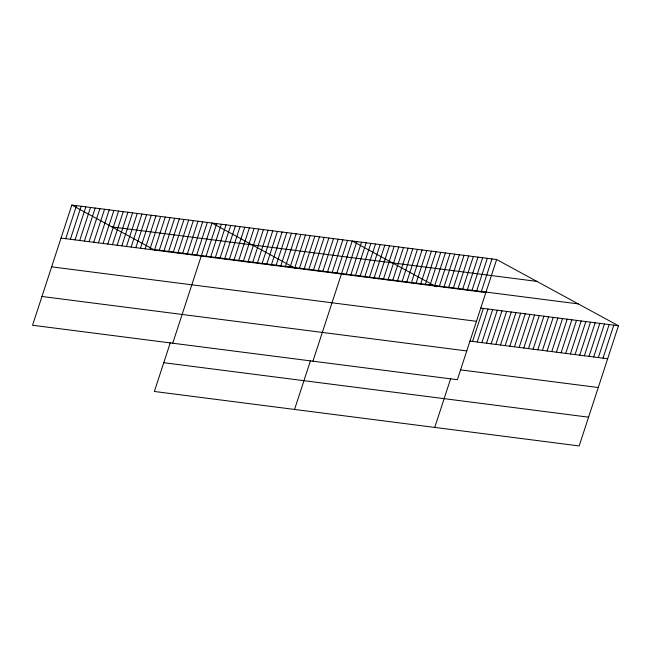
<?xml version="1.0" encoding="UTF-8"?>
<svg xmlns="http://www.w3.org/2000/svg" width="651" height="651" viewBox="0 0 651 651"><rect width="100%" height="100%" fill="white"/><g stroke="black" fill="none" stroke-linecap="round" stroke-linejoin="round"><path stroke-width="0.98" d="M496.64 259.521L71.83 205.065L32.55 325.248L457.36 379.704L496.64 259.521L618.45 325.752L579.17 445.935L154.36 391.479L170.407 342.393M65.71 238.681L76.501 205.667M70.389 239.275L81.18 206.269M75.06 239.877L85.851 206.863M79.731 240.471L90.522 207.466M84.402 241.073L95.192 208.068M89.081 241.676L99.872 208.662M93.752 242.27L104.542 209.264M98.423 242.872L109.213 209.858M103.094 243.474L113.884 210.46M107.773 244.068L118.563 211.062M112.444 244.67L123.234 211.656M117.115 245.264L127.905 212.259M121.786 245.866L132.576 212.853M126.465 246.469L137.255 213.455M131.136 247.063L141.926 214.057M135.807 247.665L146.597 214.651M140.478 248.259L151.268 215.253M145.157 248.861L155.947 215.847M149.828 249.463L160.618 216.449M154.499 250.057L165.289 217.052M159.169 250.659L169.96 217.646M163.849 251.253L174.631 218.248M168.519 251.856L179.31 218.842M173.19 252.458L183.981 219.444M177.861 253.052L188.652 220.046M182.54 253.654L193.323 220.64M187.211 254.248L198.002 221.242M191.882 254.85L202.673 221.836M196.553 255.452L207.344 222.439M172.735 343.215L212.014 223.041L295.237 268.285M205.903 256.649L216.693 223.635M210.574 257.243L221.364 224.237M215.245 257.845L226.035 224.839M219.924 258.447L230.706 225.433M224.595 259.041L235.385 226.035M229.266 259.643L240.056 226.629M233.937 260.245L244.727 227.232M238.608 260.839L249.398 227.834M243.287 261.442L254.077 228.428M247.958 262.036L258.748 229.03M252.629 262.638L263.419 229.624M257.3 263.24L268.09 230.226M261.979 263.834L272.769 230.828M266.65 264.436L277.44 231.422M271.321 265.03L282.111 232.025M275.991 265.632L286.782 232.619M280.671 266.235L291.461 233.221M285.341 266.829L296.132 233.823M290.012 267.431L300.803 234.417M294.683 268.025L305.474 235.019M299.362 268.627L310.153 235.613M304.033 269.229L314.824 236.215M308.704 269.823L319.495 236.818M313.375 270.425L324.165 237.412M318.054 271.019L328.845 238.014M322.725 271.622L333.515 238.608M327.396 272.224L338.186 239.21M332.067 272.818L342.857 239.812M336.746 273.42L347.528 240.406M294.545 409.446L310.592 360.361M312.928 361.191L352.207 241.008L436.227 286.692M346.072 274.616L356.862 241.602M350.734 275.21L361.525 242.205M355.389 275.812L366.179 242.799M360.052 276.406L370.842 243.393M364.715 277L375.505 243.995M369.369 277.603L380.16 244.589M374.032 278.197L384.822 245.191M378.687 278.799L389.477 245.785M383.349 279.393L394.14 246.379M388.004 279.987L398.794 246.981M392.667 280.589L403.457 247.575M397.33 281.183L408.112 248.177M401.984 281.785L412.775 248.772M406.647 282.379L417.437 249.366M411.302 282.973L422.092 249.968M415.965 283.576L426.755 250.562M420.619 284.17L431.41 251.164M425.282 284.772L436.072 251.758M429.937 285.366L440.727 252.352M434.599 285.96L445.39 252.954M439.262 286.562L450.044 253.548M443.917 287.156L454.707 254.142M448.58 287.75L459.37 254.744M453.234 288.352L464.025 255.338M457.897 288.946L468.687 255.941M462.552 289.549L473.342 256.535M467.215 290.143L478.005 257.129M471.869 290.737L482.66 257.731M476.532 291.339L487.322 258.325M434.738 427.414L450.777 378.329M481.195 291.933L491.977 258.927M472.545 341.441L483.335 308.436M477.199 342.035L487.99 309.03M481.862 342.638L492.652 309.624M486.525 343.232L497.307 310.226M491.18 343.834L501.97 310.82M495.842 344.428L506.633 311.414M500.497 345.022L511.287 312.016M505.16 345.624L515.95 312.61M509.814 346.218L520.605 313.212M514.477 346.82L525.267 313.806M519.132 347.414L529.922 314.4M523.795 348.008L534.585 315.003M528.457 348.61L539.248 315.597M533.112 349.205L543.902 316.199M537.775 349.807L548.565 316.793M542.429 350.401L553.22 317.387M547.092 350.995L557.883 317.989M551.747 351.597L562.537 318.583M556.41 352.191L567.2 319.185M561.072 352.793L571.855 319.779M565.727 353.387L576.517 320.373M570.39 353.981L581.18 320.976M575.045 354.583L585.835 321.57M579.707 355.177L590.498 322.164M584.362 355.772L595.152 322.766M589.025 356.374L599.815 323.36M593.679 356.968L604.47 323.962M598.342 357.57L609.133 324.556M603.005 358.164L613.787 325.15M112.029 226.922L536.839 281.378M578.251 303.895L153.441 249.439L71.83 205.065M61.039 238.079L485.849 292.535M480.536 308.069L618.45 325.752M51.641 266.845L476.451 321.301M469.745 341.083L607.66 358.758M41.949 296.482L466.759 350.938M460.347 369.849L598.261 387.524M163.759 362.713L588.569 417.169"/></g></svg>
